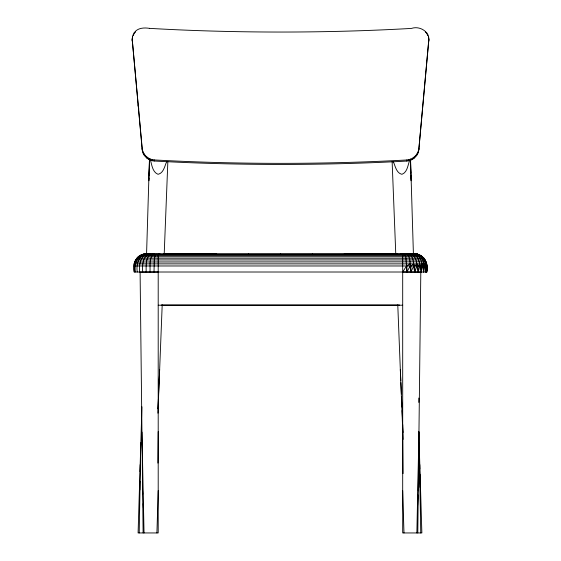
<?xml version="1.0" encoding="UTF-8"?>
<svg xmlns="http://www.w3.org/2000/svg" width="561" height="561" viewBox="0 0 561 561"><rect width="100%" height="100%" fill="white"/><g stroke="black" fill="none" stroke-linecap="round" stroke-linejoin="round"><path stroke-width="0.84" d="M418.275 490.735L418.534 446.135M418.787 402.412L418.815 398.037M157.914 463.098L158.202 431.668M139.864 490.026L139.97 481.268M140.089 471.633L140.18 464.627M417.791 532.95L420.806 272.113L402.693 272.008L406.494 265.97L405.813 256.721L404.593 253.895M139.205 532.943L140.839 442.671M414.207 253.895C423.597 253.796 426.837 264.28 426.479 272.008C429.474 261.503 421.655 251.784 410.799 253.895C421.556 251.623 429.137 262.218 426.844 272.008L134.058 272.008C131.225 261.763 139.479 251.637 150.103 253.895L144.044 254.077L145.622 254.35M154.184 161.014C148.076 160.705 142.697 155.544 142.171 149.45L132.298 40.301L142.192 148.363C142.718 154.457 148.097 159.619 154.205 159.92L154.184 161.014A364.853 54.936 0 0 0 406.809 161.063C412.917 160.755 418.317 155.6 418.843 149.499L428.702 41.444C430.469 32.019 419.972 25.518 411.472 28.408A364.832 54.922 0 0 1 149.549 28.359M134.156 33.955L134.177 32.861C137.466 27.77 144.149 27.496 149.535 28.359M142.305 150.439L142.326 149.345M142.515 151.4L142.536 150.313M145.348 156.687L145.369 155.593M146.807 158.097L146.828 157.003M148.469 159.261L148.49 158.174M418.709 150.488L428.723 40.35L428.702 41.444M428.772 39.354L428.751 40.448L428.737 38.372M132.256 39.41L132.599 36.381L134.177 32.861M132.284 38.316L132.228 40.392L132.396 37.335M132.599 36.381L132.375 38.436M133.209 35.638L133.238 34.544M135.376 32.468L135.397 31.374M142.171 149.45L142.192 148.363M143.167 153.293L143.188 152.206M144.121 155.074L144.142 153.98M150.285 160.151L150.306 159.065M152.206 160.741L152.227 159.654M406.809 161.056L406.83 159.969C412.594 159.668 417.756 155.088 418.73 149.394M408.787 160.79L408.808 159.696M410.708 160.201L410.729 159.107M412.531 159.31L412.552 158.223M414.193 158.146L414.214 157.052M415.659 156.736L415.68 155.649M416.886 155.124L416.907 154.03M417.84 153.342L417.868 152.255M418.499 151.456L418.52 150.362M418.843 149.499L418.864 148.413M425.589 32.517L425.61 31.43M426.816 34.004L426.837 32.917M416.865 532.95L418.955 432.068M427.763 35.694L427.784 34.6M428.716 39.459L428.422 36.437M141.933 406.802L138.09 532.943L158.202 532.95L158.202 253.895M146.547 254.61L149.464 158.966M156.912 532.95L158.202 490.679M149.492 160.705L148.805 180.761L148.931 178.139M157.929 413.184L162.199 304.854M164.184 254.505L167.844 161.631M417.657 505.384L418.099 495.047M157.929 408.815L158.349 399.194M158.461 396.571L159.654 369.475M149.058 175.523L149.521 165.916M413.492 253.895C422.833 253.965 424.936 264.694 425.385 272.008L425.715 265.97M425.385 272.008L425.54 263.873L426.479 265.97L426.479 272.008M248.453 254.624L248.544 253.895M134.423 272.008L134.654 262.225L136.365 258.873L139.5 255.879M144.254 254.042L139.71 255.746L137.592 257.429L135.369 260.486L134.205 264.063L134.423 265.97M412.503 253.895C421.648 254.266 422.524 265.192 423.611 272.008L424.284 265.97M185.74 254.624L185.915 253.895L183.875 254.077L183.503 254.624M216.469 254.624L216.651 253.895L183.875 254.077L184.253 253.895M411.276 253.895C420.014 254.743 419.642 265.704 421.192 272.008L422.314 265.97L424.116 263.873L425.385 265.97M424.116 263.873L423.611 265.97L423.611 272.008M409.832 253.895C417.903 255.451 416.346 266.145 418.218 272.008L419.852 265.97L422.16 263.873L421.192 265.97L421.192 272.008M409.362 161.252C407.812 165.565 407.223 172.08 402.377 174.113A2.896 2.889 -1.6 0 1 401.325 174.169C396.283 172.557 395.239 166.007 393.387 161.813M166.596 161.806C164.745 166 163.7 172.55 158.665 174.162A2.896 2.889 1.5 0 1 157.606 174.106C152.347 171.722 151.821 164.527 150.32 159.682M408.205 253.895C415.238 256.433 412.77 266.44 414.768 272.008L416.963 265.97M406.452 253.895C411.886 257.702 409.116 266.468 410.954 272.008L413.716 265.97M406.494 265.97L406.886 272.008L410.203 265.97M138.006 257.043L139.037 256.202M418.218 272.008L418.218 265.97L419.719 263.873M391.445 254.624L391.83 254.189L398.612 254.442M138.672 256.721L142.003 254.624L418.892 254.624M414.768 272.008L414.768 265.97L416.851 263.873L418.218 265.97M146.407 254.484L148.23 254.042L142.403 254.484M410.954 272.008L410.954 265.97L413.632 263.873L414.768 265.97M136.533 258.642L137.207 258.207L424.046 258.242M406.886 272.008L406.886 265.97L410.147 263.873L410.954 265.97M141.624 255.416L140.096 255.514L141.414 254.855M135.51 260.227L136.014 259.932M156.105 253.895L155.06 255.514L154.289 259.932L154.009 272.008M136.695 258.439L136.884 258.207M142.249 254.624L145.608 254.428M134.731 261.98L426.115 261.84M174.303 254.442L177.29 253.895M173.37 254.266L172.634 254.484L176.336 253.895L172.599 254.484L176.547 253.895L173.601 254.21M168.005 254.484L173.559 253.895L163.714 254.428M173.307 254.442L175.488 253.923M154.072 253.895C148.392 257.408 150.551 266.412 149.941 272.008M181.827 254.077L182.563 253.895M162.017 254.484L173.559 253.895L169.822 254.042M151.105 254.484L154.787 253.895M156.309 254.484L159.983 253.895M169.85 254.484L171.68 254.042L163.826 254.042L168.819 254.252M171.273 254.484L174.997 253.895M172.206 254.484L176.364 253.895M184.267 254.477L216.56 254.077L197.724 254.414M152.164 253.895C144.997 256.089 146.288 266.223 146.126 272.008M179.913 254.077L180.972 253.895M415.736 254.484L417.44 254.196L414.635 253.895L416.697 254.056L421.185 255.746L424.207 258.439L426.655 263.831L426.844 272.008M150.439 253.895C142.382 255.136 142.27 265.767 142.683 272.008M178.188 254.077L179.541 253.895M394.881 254.406L397.279 254.077L387.342 253.895M168.742 254.399L171.68 254.042M148.953 253.895C140.348 254.491 138.763 265.22 139.703 272.008M176.694 254.077L178.3 253.895M147.746 253.895C138.819 254.084 135.937 264.694 137.291 272.008M414.214 254.442L412.875 254.077L414.796 253.895L144.247 254.077L146.316 253.895M146.856 253.895C137.733 253.845 133.869 264.28 135.51 272.008M377.399 254.624L377.027 254.077L359.32 254.414M390.772 254.442L389.215 253.895L395.217 253.895M412.875 254.077L416.697 254.056M185.831 254.077L216.651 253.895M376.641 253.895L377.027 254.077L344.251 253.895M158.202 272.008L140.096 272.113L143.111 532.95M176.547 253.895L174.24 254.077M387.981 254.442L384.348 253.895L387.588 254.442M144.044 254.077L416.858 254.077M140.369 255.514L420.967 255.613M138.371 256.721L422.531 256.721M135.671 259.932L425.224 259.932M134.78 261.84L135.138 261.84M134.24 263.873L426.662 263.873L426.479 265.97M134.058 265.97L426.844 265.97M161.21 305.037L399.572 305.037M158.202 305.212L402.693 305.212M165.677 253.895L170.923 253.923M374.986 253.895L377.027 254.077M417.812 254.722L419.27 254.771M183.875 254.077L185.803 254.189M146.105 253.895L148.23 254.042M406.108 253.895L409.516 254.442M400.919 253.895L404.32 254.442M384.965 253.895L389.348 254.442M384.594 253.895L386.627 254.077M143.462 254.196L145.671 254.414M383.605 253.895L386.592 254.442M382.602 253.895L384.208 254.077M381.361 253.895L382.714 254.077M379.923 253.895L380.982 254.077M376.627 254.477L344.342 254.077L344.426 254.624M391.276 254.077L391.83 254.189L389.278 253.895M378.338 253.895L379.068 254.077M387.062 254.077L388.415 254.442M375.064 254.056L375.155 254.624M312.358 253.895L312.442 254.624M428.401 37.524L428.597 38.478M406.466 263.873L406.886 265.97M138.09 104.886L138.791 109.192M132.249 39.305L132.277 41.388M410.379 164.177L410.799 172.907M410.925 175.53L411.178 180.768L410.463 159.836M400.323 369.482L400.82 380.842M400.898 382.595L401.396 393.955M401.508 396.578L401.971 407.069M402.125 410.568L402.51 419.305M402.735 424.551L403.086 432.419M142.62 490.735L142.767 494.185M143.167 503.659L143.35 507.964M392.139 161.638L395.793 254.512M397.777 304.861L403.071 439.417M410.54 159.275L413.429 254.617M418.794 431.311L421.865 532.95L402.693 532.95L402.693 253.895M402.693 490.679L403.983 532.95M141.94 432.068L144.03 532.95M419.137 442.678L420.757 532.95M419.796 464.634L419.845 469.017M419.909 474.269L420.07 487.404M402.693 431.668L403.078 473.582M280.451 253.895L280.451 254.624M406.844 159.976A364.839 54.943 0 0 1 154.184 159.934"/></g></svg>
